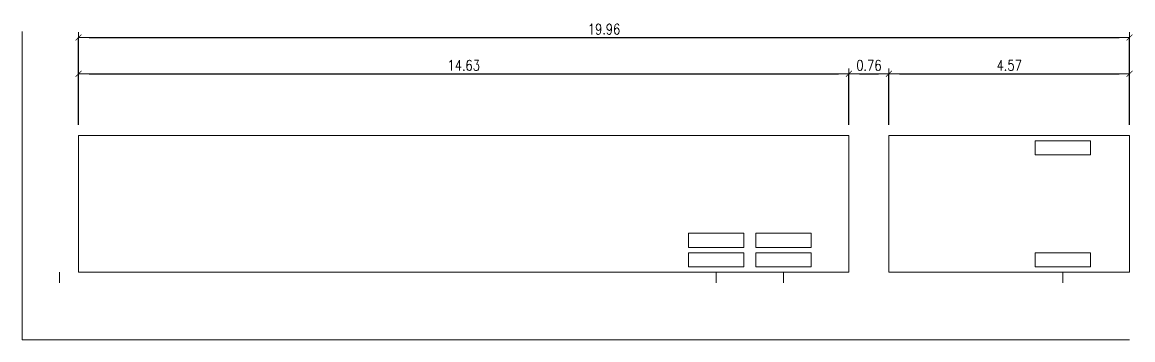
# Model space of a CAD drawing. Header units: millimetres. Extents: x 1972 to 5740, y 370 to 952.
# Drawn here: x 2631.77 to 2652.86, y 736.74 to 742.78 of the extents above; entities that cross this region are included whole.
import ezdxf

# ---------------------------------------------------------------- set-up
doc = ezdxf.new("R2010")
doc.units = ezdxf.units.MM
doc.header["$LTSCALE"] = 15
doc.layers.add('SOMBRAS', color=95, linetype='Continuous', lineweight=18)
doc.styles.add('RR', font='ROMANS.shx', dxfattribs={"width": 0.8})
doc.dimstyles.new('ALE cota100', dxfattribs={"dimscale": 2, "dimtxt": 0.1, "dimasz": 0.1, "dimexe": 0, "dimexo": 0.1, "dimgap": 0.03, "dimtad": 1, "dimzin": 1, "dimdsep": 46, "dimtxsty": 'RR', "dimblk1": 'COTA_N', "dimblk2": 'COTA_N', "dimsah": 1, "dimcen": 0.09, "dimclrd": 256, "dimclre": 256, "dimclrt": 256, "dimadec": 0, "dimazin": 0, "dimtfac": 1, "dimtix": 1, "dimtmove": 0, "dimatfit": 3, "dimldrblk": 'COTA_N', "dimfxl": 1, "dimtolj": 1, "dimtzin": 0, "dimarcsym": 0})

# ---------------------------------------------------------------- blocks, each defined once
blk = doc.blocks.new('COTA_N')
for p, q in [((-1, 0), (0, 0)), ((0, 0.5), (0, -0.5))]:
    blk.add_line(p, q)
at = {"const_width": 0.065}
blk.add_lwpolyline([(0.14, 0.14), (0.28, 0.28), (0, 0), (-0.14, -0.14), (-0.28, -0.28)], dxfattribs=at)
blk = doc.blocks.new('*D309')
at = {"layer": 'Defpoints', "color": 0, "transparency": 16777216}
for p in [(2647.467, 741.795), (2632.837, 740.622), (2647.467, 740.622)]:
    blk.add_point(p, dxfattribs=at)
at = {"layer": 'SOMBRAS', "lineweight": -2, "transparency": 16777216}
for p, q in [((2632.837, 740.822), (2632.837, 741.795)), ((2633.037, 741.795), (2647.267, 741.795)), ((2647.467, 740.822), (2647.467, 741.795))]:
    blk.add_line(p, q, dxfattribs=at)
at = {"layer": 'SOMBRAS', "lineweight": -2, "transparency": 16777216, "xscale": 0.2, "yscale": 0.2, "zscale": 0.2, "rotation": 180}
blk.add_blockref('COTA_N', (2632.837, 741.795), dxfattribs=at)
at = {"layer": 'SOMBRAS', "lineweight": -2, "transparency": 16777216, "xscale": 0.2, "yscale": 0.2, "zscale": 0.2}
blk.add_blockref('COTA_N', (2647.467, 741.795), dxfattribs=at)
at = {"layer": 'SOMBRAS', "transparency": 16777216, "insert": (2640.152, 741.955), "char_height": 0.2, "attachment_point": 5, "style": 'RR'}
blk.add_mtext('\\A1;14.63', dxfattribs=at)
blk = doc.blocks.new('*D310')
at = {"layer": 'Defpoints', "color": 0, "transparency": 16777216}
for p in [(2648.227, 741.795), (2647.467, 740.622), (2648.227, 740.622)]:
    blk.add_point(p, dxfattribs=at)
at = {"layer": 'SOMBRAS', "lineweight": -2, "transparency": 16777216}
for p, q in [((2647.467, 740.822), (2647.467, 741.795)), ((2647.667, 741.795), (2648.027, 741.795)), ((2648.227, 740.822), (2648.227, 741.795))]:
    blk.add_line(p, q, dxfattribs=at)
at = {"layer": 'SOMBRAS', "lineweight": -2, "transparency": 16777216, "xscale": 0.2, "yscale": 0.2, "zscale": 0.2, "rotation": 180}
blk.add_blockref('COTA_N', (2647.467, 741.795), dxfattribs=at)
at = {"layer": 'SOMBRAS', "lineweight": -2, "transparency": 16777216, "xscale": 0.2, "yscale": 0.2, "zscale": 0.2}
blk.add_blockref('COTA_N', (2648.227, 741.795), dxfattribs=at)
at = {"layer": 'SOMBRAS', "transparency": 16777216, "insert": (2647.847, 741.955), "char_height": 0.2, "attachment_point": 5, "style": 'RR'}
blk.add_mtext('\\A1;0.76', dxfattribs=at)
blk = doc.blocks.new('*D311')
at = {"layer": 'Defpoints', "color": 0, "transparency": 16777216}
for p in [(2652.797, 741.795), (2648.227, 740.622), (2652.797, 740.622)]:
    blk.add_point(p, dxfattribs=at)
at = {"layer": 'SOMBRAS', "lineweight": -2, "transparency": 16777216}
for p, q in [((2648.227, 740.822), (2648.227, 741.795)), ((2648.427, 741.795), (2652.597, 741.795)), ((2652.797, 740.822), (2652.797, 741.795))]:
    blk.add_line(p, q, dxfattribs=at)
at = {"layer": 'SOMBRAS', "lineweight": -2, "transparency": 16777216, "xscale": 0.2, "yscale": 0.2, "zscale": 0.2, "rotation": 180}
blk.add_blockref('COTA_N', (2648.227, 741.795), dxfattribs=at)
at = {"layer": 'SOMBRAS', "lineweight": -2, "transparency": 16777216, "xscale": 0.2, "yscale": 0.2, "zscale": 0.2}
blk.add_blockref('COTA_N', (2652.797, 741.795), dxfattribs=at)
at = {"layer": 'SOMBRAS', "transparency": 16777216, "insert": (2650.512, 741.955), "char_height": 0.2, "attachment_point": 5, "style": 'RR'}
blk.add_mtext('\\A1;4.57', dxfattribs=at)
blk = doc.blocks.new('*D312')
at = {"layer": 'Defpoints', "color": 0, "transparency": 16777216}
for p in [(2652.797, 742.484), (2632.837, 740.622), (2652.797, 740.622)]:
    blk.add_point(p, dxfattribs=at)
at = {"layer": 'SOMBRAS', "lineweight": -2, "transparency": 16777216}
for p, q in [((2632.837, 740.822), (2632.837, 742.484)), ((2633.037, 742.484), (2652.597, 742.484)), ((2652.797, 740.822), (2652.797, 742.484))]:
    blk.add_line(p, q, dxfattribs=at)
at = {"layer": 'SOMBRAS', "lineweight": -2, "transparency": 16777216, "xscale": 0.2, "yscale": 0.2, "zscale": 0.2, "rotation": 180}
blk.add_blockref('COTA_N', (2632.837, 742.484), dxfattribs=at)
at = {"layer": 'SOMBRAS', "lineweight": -2, "transparency": 16777216, "xscale": 0.2, "yscale": 0.2, "zscale": 0.2}
blk.add_blockref('COTA_N', (2652.797, 742.484), dxfattribs=at)
at = {"layer": 'SOMBRAS', "transparency": 16777216, "insert": (2642.817, 742.644), "char_height": 0.2, "attachment_point": 5, "style": 'RR'}
blk.add_mtext('\\A1;19.96', dxfattribs=at)

msp = doc.modelspace()

# ---------------------------------------------------------------- linework, layer by layer
at = {"layer": 'SOMBRAS'}
for p, q in [((2631.76741, 736.73707), (2631.76741, 742.59818)), ((2632.83741, 740.6224), (2632.83741, 738.0224)), ((2647.46741, 740.6224), (2632.83741, 740.6224)), ((2647.46741, 738.0224), (2647.46741, 740.6224)), ((2648.22741, 738.0224), (2648.22741, 740.6224)), ((2648.22741, 740.6224), (2652.79741, 740.6224)), ((2652.79741, 738.0224), (2652.79741, 740.6224)), ((2632.47741, 738.0224), (2632.47741, 737.8224)), ((2632.83741, 738.0224), (2647.46741, 738.0224)), ((2644.94741, 738.0224), (2644.94741, 737.8224)), ((2646.22741, 738.0224), (2646.22741, 737.8224)), ((2648.22741, 738.0224), (2652.79741, 738.0224)), ((2651.52741, 738.0224), (2651.52741, 737.8224)), ((2652.79741, 736.73707), (2631.76741, 736.73707))]:
    msp.add_line(p, q, dxfattribs=at)
for points in [[(2652.05241, 740.5224), (2652.05241, 740.2524), (2651.00241, 740.2524), (2651.00241, 740.5224)], [(2645.47241, 738.7624), (2645.47241, 738.4924), (2644.42241, 738.4924), (2644.42241, 738.7624)], [(2646.75241, 738.7624), (2646.75241, 738.4924), (2645.70241, 738.4924), (2645.70241, 738.7624)], [(2645.47241, 738.3924), (2645.47241, 738.1224), (2644.42241, 738.1224), (2644.42241, 738.3924)], [(2646.75241, 738.3924), (2646.75241, 738.1224), (2645.70241, 738.1224), (2645.70241, 738.3924)], [(2652.05241, 738.3924), (2652.05241, 738.1224), (2651.00241, 738.1224), (2651.00241, 738.3924)]]:
    msp.add_lwpolyline(points, close=True, dxfattribs=at)

# ---------------------------------------------------------------- dimensions: what is measured, and where the dimension line sits
for base, p1, p2, picture, middle in [((2652.79741, 742.48403), (2632.83741, 740.6224), (2652.79741, 740.6224), '*D312', (2642.81741, 742.64403)), ((2647.46741, 741.79491), (2632.83741, 740.6224), (2647.46741, 740.6224), '*D309', (2640.15241, 741.95491)), ((2648.22741, 741.79491), (2647.46741, 740.6224), (2648.22741, 740.6224), '*D310', (2647.84741, 741.95491)), ((2652.79741, 741.79491), (2648.22741, 740.6224), (2652.79741, 740.6224), '*D311', (2650.51241, 741.95491))]:
    dim = msp.add_linear_dim(base=base, p1=p1, p2=p2, dimstyle='ALE cota100', dxfattribs=at)
    dim.commit()
    dim.dimension.update_dxf_attribs({"geometry": picture, "text_midpoint": middle})

doc.saveas('drawing.dxf')
